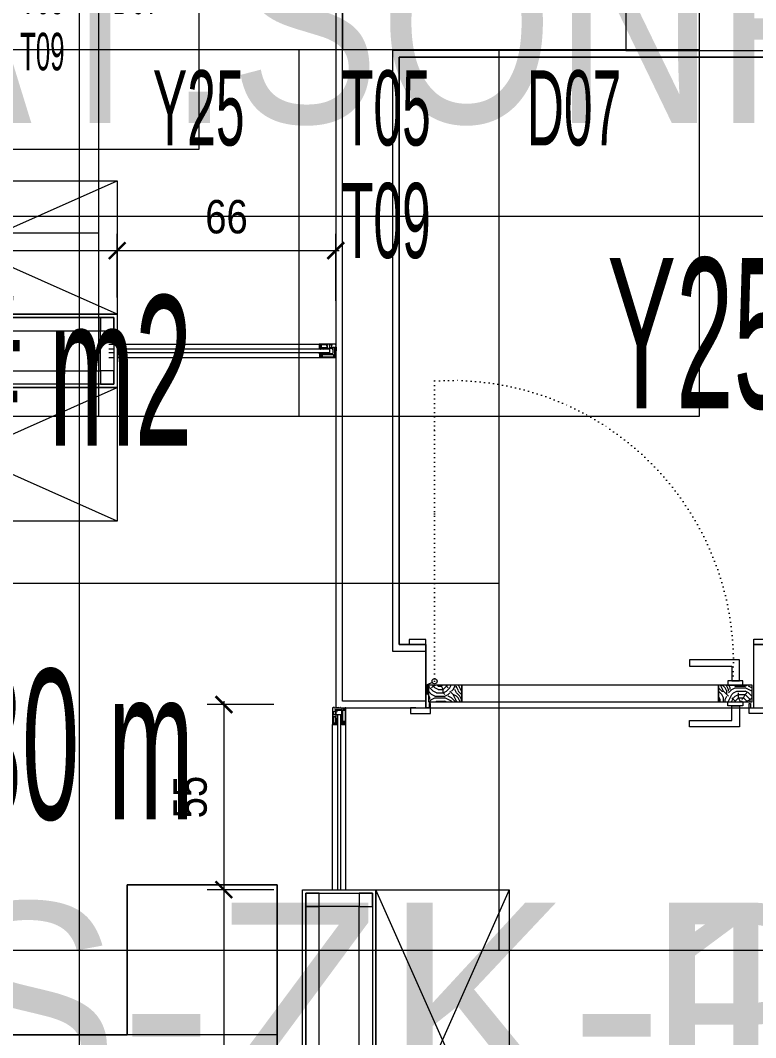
# Model space of a CAD drawing. Extents: x -9059 to 11889, y 0 to 6614.
# Drawn here: x 2693 to 2913.4, y 2610.9 to 2915.8 of the extents above; entities that cross this region are included whole.
import ezdxf
from ezdxf.enums import TextEntityAlignment as Align

# ---------------------------------------------------------------- set-up
doc = ezdxf.new("R2010")
doc.units = 0
doc.header["$LTSCALE"] = 10
doc.header["$MEASUREMENT"] = 0
doc.linetypes.add('DOT2', pattern=[0.125, 0, -0.125])
doc.layers.get('0').update_dxf_attribs({"color": 9, "lineweight": 9})
for name, color, linetype, lineweight in [('00', 9, 'Continuous', 9), ('01', 9, 'Continuous', 9), ('05', 9, 'Continuous', 9), ('06C', 9, 'Continuous', 9), ('06D', 9, 'Continuous', 9), ('09', 9, 'Continuous', 9), ('10', 9, 'Continuous', 9), ('11', 9, 'Continuous', 9), ('12', 9, 'Continuous', 9), ('14', 9, 'Continuous', 9), ('15', 9, 'Continuous', 9), ('20', 9, 'DOT2', 9), ('21', 9, 'Continuous', 9), ('21_mahal200', 9, 'Continuous', 9), ('21_mahal200 @ 10 (1)', 9, 'Continuous', 9), ('21_mahal200 @ 10 (2)', 9, 'Continuous', 9), ('21_mahal200 @ 20', 9, 'Continuous', 9), ('21_mahal200 @ 5 (1)', 9, 'Continuous', 9), ('21_mahal200 @ 5 (2)', 9, 'Continuous', 9), ('35', 9, 'Continuous', 9), ('40A', 9, 'Continuous', 9)]:
    doc.layers.add(name, color=color, linetype=linetype, lineweight=lineweight)
doc.styles.add('Arial', font='arial.ttf', dxfattribs={"height": 2.5})
doc.styles.add('MuuM_TEXT-STANDART', font='ARIALN.TTF')
doc.dimstyles.new('MuuM_DIM50', dxfattribs={"dimscale": 5, "dimtxt": 2, "dimasz": 1, "dimexe": 1, "dimexo": 1, "dimgap": 1, "dimtad": 1, "dimdec": 1, "dimrnd": 1, "dimdsep": 46, "dimtxsty": 'MuuM_TEXT-STANDART', "dimblk": 'ARCHTICK', "dimcen": 0, "dimdle": 0.2, "dimclrd": 256, "dimclre": 256, "dimclrt": 256, "dimadec": 0, "dimazin": 0, "dimtfac": 5, "dimtdec": 1, "dimtix": 1, "dimtmove": 2, "dimatfit": 3, "dimldrblk": 'DOT', "dimfxl": 5, "dimfxlon": 1, "dimtolj": 1, "dimlwd": -1, "dimlwe": -1, "dimarcsym": 0})
pattern_1 = [(45, (3387.24087, 5075.93023), (0.0883883476, -0.0883883476), []), (315, (3387.24087, 5075.93023), (-0.0883883476, -0.0883883476), [])]

# ---------------------------------------------------------------- blocks, each defined once
blk = doc.blocks.new('p-mobilya-porschee')
for points in [[(-45, 95), (-45, 140), (0, 140), (0, 0), (-200, 0), (-200, 95)], [(-191.5, -77.64), (-141.5, -77.64), (-141.5, -22.64), (-191.5, -22.64)], [(-47.52, -77.64), (-97.52, -77.64), (-97.52, -22.64), (-47.52, -22.64)]]:
    blk.add_lwpolyline(points, close=True)
for points in [[(0, 0), (0, 140), (-45, 140), (-45, 95)], [(0, 95), (-200, 95), (-200, 0), (0, 0)], [(-141.5, -27.64), (-186.5, -27.64), (-186.5, -72.64), (-141.5, -72.64)], [(-97.52, -27.64), (-52.52, -27.64), (-52.52, -72.64), (-97.52, -72.64)]]:
    blk.add_lwpolyline(points)
blk = doc.blocks.new('profil')
at = {"layer": '10'}
h = blk.add_hatch(dxfattribs=at)
h.set_pattern_fill('NET', color=256, angle=495, style=0)
h.set_pattern_definition(pattern_1)
h.paths.add_polyline_path([(2783.08, 2903.22), (2783.02, 2903.22), (2782.98, 2903.33), (2782.98, 2903.38), (2783.01, 2903.38), (2783.01, 2903.5), (2782.72, 2903.5), (2782.72, 2903.38), (2782.75, 2903.38), (2782.71, 2903.22), (2782.62, 2903.23), (2782.45, 2902.86), (2782.56, 2902.86), (2782.56, 2902.9), (2782.72, 2903.1, 0.2599), (2782.8, 2902.86), (2783.04, 2902.86, 0.382682)])
h.paths.add_polyline_path([(2782.84, 2903.1), (2783.03, 2903.1, -2.16717)], flags=16)
h = blk.add_hatch(dxfattribs=at)
h.set_pattern_fill('NET', color=256, angle=495, style=0)
h.set_pattern_definition([(45, (3390.96807, 5084.14935), (0.0883883476, -0.0883883476), []), (315, (3390.96807, 5084.14935), (-0.0883883476, -0.0883883476), [])])
h.paths.add_polyline_path([(2784.25, 2903.18), (2784.25, 2902.86), (2783.21, 2902.86), (2783.21, 2903.18)])
h = blk.add_hatch(dxfattribs=at)
h.set_pattern_fill('NET', color=256, angle=495, style=0)
h.set_pattern_definition([(45, (3412.02047, 5081.69331), (0.0883883476, -0.0883883476), []), (315, (3412.02047, 5081.69331), (-0.0883883476, -0.0883883476), [])])
h.paths.add_polyline_path([(2787.7, 2903.43), (2787.7, 2902.36), (2787.52, 2902.36), (2787.52, 2903.43)])
h = blk.add_hatch(dxfattribs=at)
h.set_pattern_fill('NET', color=256, angle=495, style=0)
h.set_pattern_definition(pattern_1)
h.paths.add_polyline_path([(2783.08, 2901.46), (2783.02, 2901.46), (2782.98, 2901.35), (2782.98, 2901.3), (2783.01, 2901.3), (2783.01, 2901.18), (2782.72, 2901.18), (2782.72, 2901.3), (2782.75, 2901.3), (2782.71, 2901.46), (2782.62, 2901.45), (2782.45, 2901.82), (2782.56, 2901.82), (2782.56, 2901.78), (2782.72, 2901.59, -0.2599), (2782.8, 2901.82), (2783.04, 2901.82, -0.382682)])
h.paths.add_polyline_path([(2782.84, 2901.58), (2783.03, 2901.58, 2.16717)], flags=16)
h = blk.add_hatch(dxfattribs=at)
h.set_pattern_fill('NET', color=256, angle=495, style=0)
h.set_pattern_definition([(45, (3390.96807, 5077.64021), (0.0883883476, -0.0883883476), []), (315, (3390.96807, 5077.64021), (-0.0883883476, -0.0883883476), [])])
h.paths.add_polyline_path([(2784.25, 2901.82), (2784.25, 2901.53), (2783.21, 2901.53), (2783.21, 2901.82)])
for points in [[(2782.61, 2903.22), (2782.45, 2902.86)], [(2782.72, 2903.1), (2782.56, 2902.9), (2782.56, 2902.86)], [(2782.99, 2903.5), (2782.72, 2903.5)], [(2784.87, 2903.91), (2785.03, 2903.91), (2785.03, 2904.14), (2782.83, 2904.14), (2782.83, 2903.91), (2783.13, 2903.91), (2783.13, 2903.37), (2785.03, 2903.37)], [(2783.21, 2903.18), (2783.21, 2903.18), (2783.21, 2902.84)], [(2784.25, 2902.84), (2784.25, 2903.18)], [(2785.62, 2903.18), (2785.62, 2901.53)], [(2787.52, 2903.43), (2787.7, 2903.43), (2787.7, 2902.36)], [(2782.62, 2901.45), (2782.45, 2901.82)], [(2782.72, 2901.59), (2782.56, 2901.78), (2782.56, 2901.82)], [(2782.78, 2900.5), (2782.78, 2900.95), (2783.09, 2900.95), (2783.09, 2901.24), (2783.18, 2901.24), (2783.08, 2901.46), (2783.02, 2901.46), (2782.98, 2901.35), (2782.98, 2901.3), (2783.01, 2901.3), (2783.01, 2901.06), (2782.72, 2901.06), (2782.72, 2901.3), (2782.75, 2901.3), (2782.71, 2901.46), (2782.62, 2901.45), (2782.63, 2900.34), (2787.59, 2900.34)], [(2783.01, 2901.18), (2782.72, 2901.18)], [(2783.18, 2901.24), (2783.21, 2901.24), (2783.21, 2901.84)], [(2784.25, 2901.84), (2784.25, 2901.53)], [(2787.52, 2902.36), (2787.7, 2902.36)]]:
    blk.add_lwpolyline(points, dxfattribs=at)
for points in [[(2787.52, 2901.37), (2787.52, 2901.89), (2787.7, 2901.89), (2787.7, 2902.03), (2787.52, 2902.03), (2787.52, 2903.67), (2787.7, 2903.67), (2787.7, 2904.1), (2787.58, 2904.1), (2787.58, 2904.34), (2782.61, 2904.34), (2782.61, 2903.22), (2782.72, 2903.22), (2782.76, 2903.4), (2782.71, 2903.4), (2782.71, 2903.77), (2782.99, 2903.77), (2782.99, 2903.22), (2783.14, 2903.22), (2783.18, 2903.18), (2786.43, 2903.18), (2786.5, 2902.88), (2786.8, 2902.88), (2786.8, 2903.49), (2787.12, 2903.49), (2787.12, 2901.37)], [(2785.67, 2903.32), (2786.35, 2903.32), (2786.35, 2904.02), (2786.42, 2904.06), (2786.42, 2904.14), (2785.61, 2904.14), (2785.61, 2904.01), (2785.67, 2903.95)]]:
    blk.add_lwpolyline(points, close=True, dxfattribs=at)
for points in [[(2783.03, 2903.1), (2782.84, 2903.1, 1)], [(2783.21, 2901.53), (2786.47, 2901.53, 0.414214), (2786.8, 2901.86), (2786.8, 2902.88)], [(2785.03, 2903.37), (2785.03, 2903.79), (2784.87, 2903.79, -1), (2784.87, 2903.91, 1)], [(2787.13, 2900.85), (2787.13, 2900.49), (2782.81, 2900.49), (2782.81, 2900.46, -0.561743), (2782.73, 2900.45, -0.595966), (2782.78, 2900.5, 2.204878)], [(2783.03, 2901.58), (2782.84, 2901.58, -1)], [(2783.09, 2901.24), (2783.21, 2900.66, 0.833203), (2783.52, 2900.66, 0.447088)], [(2783.52, 2900.66), (2783.52, 2901.11, -0.414214), (2783.63, 2901.22), (2786.88, 2901.22), (2786.88, 2900.49)], [(2787.59, 2900.34), (2787.59, 2900.49), (2787.25, 2900.49), (2787.25, 2900.97, 1), (2787.04, 2900.97)], [(2787.04, 2900.97, 0.305404), (2787.13, 2900.85, 5.773092)]]:
    blk.add_lwpolyline(points, format="xyb", dxfattribs=at)
for centre, radius, start, end in [((2782.97, 2903.05), 0.253, 168.6676, 234.1258), ((2782.93, 2903.02), 0.125, 139.5402, 40.4598), ((2782.86, 2903.06), 0.273, 305.9738, 36.4289), ((2782.97, 2901.64), 0.253, 125.8742, 191.3324), ((2782.93, 2901.66), 0.125, 319.5402, 220.4598), ((2782.86, 2901.62), 0.273, 323.5711, 54.0262)]:
    blk.add_arc(centre, radius, start, end, dxfattribs=at)
blk = doc.blocks.new('0a_roomno2')
blk.add_lwpolyline([(30, -16), (0, -16), (0, 0), (30, 0)], close=True)
for points in [[(0, 0), (30, 0)], [(0, -5), (30, -5)], [(12, -5), (12, -16)], [(18, -5), (18, -16)], [(24, -5), (24, -16)], [(12, -10.5), (0, -10.5)]]:
    blk.add_lwpolyline(points)
at = {"layer": '40A'}
blk.add_lwpolyline([(0, 0), (30, 0)], dxfattribs=at)
at = {"style": 'MuuM_TEXT-STANDART', "width": 0.6}
blk.add_text('H:', height=2.25, dxfattribs=at).set_placement((0.525, -12.962), align=Align.MIDDLE_LEFT)
at = {"style": 'Arial'}
blk.add_attdef('ODANO', (0, 1.505), '', height=3, dxfattribs=at)
blk.add_attdef('MEKANADI', text='', height=3, dxfattribs=at).set_placement((0.525, -4.75), align=Align.BOTTOM_LEFT)
at = {"style": 'MuuM_TEXT-STANDART', "width": 0.6}
for tag, p in [('YER01', (15, -7)), ('TAVAN01', (20.625, -7)), ('DUVAR01', (26.25, -7)), ('YER02', (15, -10.375)), ('TAVAN02', (20.625, -10.375)), ('DUVAR02', (26.25, -10.375)), ('YER03', (15, -13.75)), ('TAVAN03', (20.625, -13.75)), ('DUVAR03', (26.25, -13.75))]:
    blk.add_attdef(tag, text='', height=2.25, dxfattribs=at).set_placement(p, align=Align.MIDDLE_CENTER)
at = {"style": 'MuuM_TEXT-STANDART'}
blk.add_attdef('M2', text='', height=2.25, dxfattribs=at).set_placement((1.323, -7.805), align=Align.MIDDLE_LEFT)
at = {"style": 'MuuM_TEXT-STANDART', "width": 0.6}
blk.add_attdef('TEMIZTAVANYUKSEKLIGI', text='', height=2.25, dxfattribs=at).set_placement((2.7, -13.162), align=Align.MIDDLE_LEFT)
blk = doc.blocks.new('*U890')
at = {"layer": '21_mahal200 @ 10 (1)'}
ref = blk.add_blockref('0a_roomno2', (2596.46, 2957.05), dxfattribs=dict(at, xscale=10, yscale=10, zscale=10))
ref.add_attrib('ODANO', ' PRS-ZK-13', (2596.46, 2974.6), dxfattribs={"layer": '0', "height": 30, "style": 'Arial'})
ref.add_attrib('MEKANADI', 'SAT.SONR.MDR.ODASI', dxfattribs={"layer": '0', "height": 30, "style": 'Arial', "width": 0.8}).set_placement((2601.71, 2912.05), align=Align.BOTTOM_LEFT)
ref.add_attrib('M2', '##### m2', dxfattribs={"layer": '0', "height": 22.5, "style": 'MuuM_TEXT-STANDART', "width": 0.6}).set_placement((2601.71, 2883.93), align=Align.MIDDLE_LEFT)
ref.add_attrib('TEMIZTAVANYUKSEKLIGI', '2.80 m', dxfattribs={"layer": '0', "height": 22.5, "style": 'MuuM_TEXT-STANDART', "width": 0.6}).set_placement((2623.46, 2827.93), align=Align.MIDDLE_LEFT)
ref.add_attrib('YER01', 'Y25', dxfattribs={"layer": '0', "height": 22.5, "style": 'MuuM_TEXT-STANDART', "width": 0.6}).set_placement((2746.46, 2889.55), align=Align.MIDDLE_CENTER)
ref.add_attrib('TAVAN01', 'T05', dxfattribs={"layer": '0', "height": 22.5, "style": 'MuuM_TEXT-STANDART', "width": 0.6}).set_placement((2802.71, 2889.55), align=Align.MIDDLE_CENTER)
ref.add_attrib('DUVAR01', 'D07', dxfattribs={"layer": '0', "height": 22.5, "style": 'MuuM_TEXT-STANDART', "width": 0.6}).set_placement((2858.96, 2889.55), align=Align.MIDDLE_CENTER)
ref.add_attrib('TAVAN02', 'T09', dxfattribs={"layer": '0', "height": 22.5, "style": 'MuuM_TEXT-STANDART', "width": 0.6}).set_placement((2802.71, 2855.8), align=Align.MIDDLE_CENTER)
at = {"layer": '21_mahal200 @ 10 (2)'}
ref = blk.add_blockref('0a_roomno2', (2596.46, 2957.05), dxfattribs=dict(at, xscale=10, yscale=10, zscale=10))
ref.add_attrib('ODANO', ' PRS-ZK-13', (2596.46, 2974.6), dxfattribs={"layer": '0', "height": 30, "style": 'Arial'})
ref.add_attrib('MEKANADI', 'SAT.SONR.MDR.ODASI', dxfattribs={"layer": '0', "height": 30, "style": 'Arial', "width": 0.8}).set_placement((2601.71, 2912.05), align=Align.BOTTOM_LEFT)
ref.add_attrib('M2', '##### m2', dxfattribs={"layer": '0', "height": 22.5, "style": 'MuuM_TEXT-STANDART', "width": 0.6}).set_placement((2601.71, 2883.93), align=Align.MIDDLE_LEFT)
ref.add_attrib('TEMIZTAVANYUKSEKLIGI', '2.80 m', dxfattribs={"layer": '0', "height": 22.5, "style": 'MuuM_TEXT-STANDART', "width": 0.6}).set_placement((2623.46, 2827.93), align=Align.MIDDLE_LEFT)
ref.add_attrib('YER01', 'Y25', dxfattribs={"layer": '0', "height": 22.5, "style": 'MuuM_TEXT-STANDART', "width": 0.6}).set_placement((2746.46, 2889.55), align=Align.MIDDLE_CENTER)
ref.add_attrib('TAVAN01', 'T05', dxfattribs={"layer": '0', "height": 22.5, "style": 'MuuM_TEXT-STANDART', "width": 0.6}).set_placement((2802.71, 2889.55), align=Align.MIDDLE_CENTER)
ref.add_attrib('DUVAR01', 'D07', dxfattribs={"layer": '0', "height": 22.5, "style": 'MuuM_TEXT-STANDART', "width": 0.6}).set_placement((2858.96, 2889.55), align=Align.MIDDLE_CENTER)
ref.add_attrib('TAVAN02', 'T09', dxfattribs={"layer": '0', "height": 22.5, "style": 'MuuM_TEXT-STANDART', "width": 0.6}).set_placement((2802.71, 2855.8), align=Align.MIDDLE_CENTER)
at = {"layer": '21_mahal200 @ 20'}
ref = blk.add_blockref('0a_roomno2', (2596.46, 2957.05), dxfattribs=dict(at, xscale=20, yscale=20, zscale=20))
ref.add_attrib('MEKANADI', 'SAT.SONR.MDR.ODASI', dxfattribs={"layer": '0', "height": 60, "style": 'Arial', "width": 0.8}).set_placement((2606.96, 2867.05), align=Align.BOTTOM_LEFT)
ref.add_attrib('M2', '##### m2', dxfattribs={"layer": '0', "height": 45, "style": 'MuuM_TEXT-STANDART', "width": 0.6}).set_placement((2606.96, 2810.8), align=Align.MIDDLE_LEFT)
ref.add_attrib('TEMIZTAVANYUKSEKLIGI', '2.80 m', dxfattribs={"layer": '0', "height": 45, "style": 'MuuM_TEXT-STANDART', "width": 0.6}).set_placement((2650.46, 2698.81), align=Align.MIDDLE_LEFT)
ref.add_attrib('YER01', 'Y25', dxfattribs={"layer": '0', "height": 45, "style": 'MuuM_TEXT-STANDART', "width": 0.6}).set_placement((2896.46, 2822.05), align=Align.MIDDLE_CENTER)
at = {"layer": '21_mahal200 @ 5 (1)'}
ref = blk.add_blockref('0a_roomno2', (2596.46, 2957.05), dxfattribs=dict(at, xscale=5, yscale=5, zscale=5))
ref.add_attrib('ODANO', ' PRS-ZK-13', (2596.46, 2965.83), dxfattribs={"layer": '0', "height": 15, "style": 'Arial'})
ref.add_attrib('MEKANADI', 'SAT.SONR.MDR.ODASI', dxfattribs={"layer": '0', "height": 15, "style": 'Arial', "width": 0.8}).set_placement((2599.08, 2934.55), align=Align.BOTTOM_LEFT)
ref.add_attrib('M2', '##### m2', dxfattribs={"layer": '0', "height": 11.25, "style": 'MuuM_TEXT-STANDART', "width": 0.6}).set_placement((2599.08, 2920.49), align=Align.MIDDLE_LEFT)
ref.add_attrib('TEMIZTAVANYUKSEKLIGI', '2.80 m', dxfattribs={"layer": '0', "height": 11.25, "style": 'MuuM_TEXT-STANDART', "width": 0.6}).set_placement((2609.96, 2892.49), align=Align.MIDDLE_LEFT)
ref.add_attrib('YER01', 'Y25', dxfattribs={"layer": '0', "height": 11.25, "style": 'MuuM_TEXT-STANDART', "width": 0.6}).set_placement((2671.46, 2923.3), align=Align.MIDDLE_CENTER)
ref.add_attrib('TAVAN01', 'T05', dxfattribs={"layer": '0', "height": 11.25, "style": 'MuuM_TEXT-STANDART', "width": 0.6}).set_placement((2699.58, 2923.3), align=Align.MIDDLE_CENTER)
ref.add_attrib('DUVAR01', 'D07', dxfattribs={"layer": '0', "height": 11.25, "style": 'MuuM_TEXT-STANDART', "width": 0.6}).set_placement((2727.71, 2923.3), align=Align.MIDDLE_CENTER)
ref.add_attrib('TAVAN02', 'T09', dxfattribs={"layer": '0', "height": 11.25, "style": 'MuuM_TEXT-STANDART', "width": 0.6}).set_placement((2699.58, 2906.43), align=Align.MIDDLE_CENTER)
at = {"layer": '21_mahal200 @ 5 (2)'}
ref = blk.add_blockref('0a_roomno2', (2596.46, 2957.05), dxfattribs=dict(at, xscale=5, yscale=5, zscale=5))
ref.add_attrib('ODANO', ' PRS-ZK-13', (2596.46, 2965.83), dxfattribs={"layer": '0', "height": 15, "style": 'Arial'})
ref.add_attrib('MEKANADI', 'SAT.SONR.MDR.ODASI', dxfattribs={"layer": '0', "height": 15, "style": 'Arial', "width": 0.8}).set_placement((2599.08, 2934.55), align=Align.BOTTOM_LEFT)
ref.add_attrib('M2', '##### m2', dxfattribs={"layer": '0', "height": 11.25, "style": 'MuuM_TEXT-STANDART', "width": 0.6}).set_placement((2599.08, 2920.49), align=Align.MIDDLE_LEFT)
ref.add_attrib('TEMIZTAVANYUKSEKLIGI', '2.80 m', dxfattribs={"layer": '0', "height": 11.25, "style": 'MuuM_TEXT-STANDART', "width": 0.6}).set_placement((2609.96, 2892.49), align=Align.MIDDLE_LEFT)
ref.add_attrib('YER01', 'Y25', dxfattribs={"layer": '0', "height": 11.25, "style": 'MuuM_TEXT-STANDART', "width": 0.6}).set_placement((2671.46, 2923.3), align=Align.MIDDLE_CENTER)
ref.add_attrib('TAVAN01', 'T05', dxfattribs={"layer": '0', "height": 11.25, "style": 'MuuM_TEXT-STANDART', "width": 0.6}).set_placement((2699.58, 2923.3), align=Align.MIDDLE_CENTER)
ref.add_attrib('DUVAR01', 'D07', dxfattribs={"layer": '0', "height": 11.25, "style": 'MuuM_TEXT-STANDART', "width": 0.6}).set_placement((2727.71, 2923.3), align=Align.MIDDLE_CENTER)
ref.add_attrib('TAVAN02', 'T09', dxfattribs={"layer": '0', "height": 11.25, "style": 'MuuM_TEXT-STANDART', "width": 0.6}).set_placement((2699.58, 2906.43), align=Align.MIDDLE_CENTER)
blk = doc.blocks.new('*U892')
at = {"layer": '21_mahal200 @ 20'}
ref = blk.add_blockref('0a_roomno2', (2857.29, 2556.28), dxfattribs=dict(at, xscale=20, yscale=20, zscale=20))
ref.add_attrib('ODANO', ' PRS-ZK-15', (2857.29, 2591.38), dxfattribs={"layer": '0', "height": 60, "style": 'Arial'})
blk = doc.blocks.new('p-kapı kolu')
for points in [[(2.2, 0), (2.2, -1.25), (-2.2, -1.25), (-2.2, 0), (2.2, 0)], [(1.225, -1.25), (1.225, -7.5), (-13.775, -7.5), (-13.775, -5.625), (-1.025, -5.625), (-1.025, -5.625), (-1.025, -1.25), (1.225, -1.25)]]:
    blk.add_lwpolyline(points)
blk = doc.blocks.new('*U893')
at = {"layer": '21_mahal200 @ 20'}
ref = blk.add_blockref('0a_roomno2', (2527.19, 2556.28), dxfattribs=dict(at, xscale=20, yscale=20, zscale=20))
ref.add_attrib('ODANO', ' PRS-ZK-14', (2527.19, 2591.38), dxfattribs={"layer": '0', "height": 60, "style": 'Arial'})
blk = doc.blocks.new('dfsdfsdfsdaaa')
at = {"layer": '10'}
for points in [[(1902.06, -1516.14), (1902.06, -1520.14), (1906.06, -1520.14), (1906.06, -1516.14)], [(1906.06, -1520.14), (1961.06, -1520.14), (1961.06, -1516.14), (1906.06, -1516.14)], [(1961.06, -1516.14), (1961.06, -1520.14), (1965.06, -1520.14), (1965.06, -1516.14)], [(1965.06, -1520.14), (2021.06, -1520.14), (2021.06, -1516.14), (1965.06, -1516.14)], [(2021.06, -1516.14), (2021.06, -1520.14), (2025.06, -1520.14), (2025.06, -1516.14)], [(2025.06, -1520.14), (2076.06, -1520.14), (2076.06, -1516.14), (2025.06, -1516.14)], [(2076.06, -1516.14), (2076.06, -1520.14), (2080.06, -1520.14), (2080.06, -1516.14)], [(1902.06, -1520.14), (1906.06, -1520.14), (1906.06, -1532.14), (1902.06, -1532.14)], [(1961.06, -1520.14), (1965.06, -1520.14), (1965.06, -1532.14), (1961.06, -1532.14)], [(2021.06, -1520.14), (2025.06, -1520.14), (2025.06, -1532.14), (2021.06, -1532.14)], [(2076.06, -1520.14), (2080.06, -1520.14), (2080.06, -1532.14), (2076.06, -1532.14)], [(1902.06, -1532.14), (1902.06, -1536.14), (1906.06, -1536.14), (1906.06, -1532.14)], [(1906.06, -1532.14), (1961.06, -1532.14), (1961.06, -1536.14), (1906.06, -1536.14)], [(1961.06, -1532.14), (1961.06, -1536.14), (1965.06, -1536.14), (1965.06, -1532.14)], [(1965.06, -1532.14), (2021.06, -1532.14), (2021.06, -1536.14), (1965.06, -1536.14)], [(2021.06, -1532.14), (2021.06, -1536.14), (2025.06, -1536.14), (2025.06, -1532.14)], [(2025.06, -1532.14), (2076.06, -1532.14), (2076.06, -1536.14), (2025.06, -1536.14)], [(2076.06, -1532.14), (2076.06, -1536.14), (2080.06, -1536.14), (2080.06, -1532.14)]]:
    blk.add_lwpolyline(points, close=True, dxfattribs=at)
at = {"layer": '11'}
for points in [[(1901.06, -1515.14), (2081.06, -1515.14), (2081.06, -1537.14), (1901.06, -1537.14)], [(1902.06, -1516.14), (2080.06, -1516.14), (2080.06, -1536.14), (1902.06, -1536.14)]]:
    blk.add_lwpolyline(points, close=True, dxfattribs=at)
blk = doc.blocks.new('_ArchTick')
at = {"color": 0, "linetype": 'ByBlock', "const_width": 0.15}
blk.add_lwpolyline([(-0.5, -0.5), (0.5, 0.5)], dxfattribs=at)
blk = doc.blocks.new('*D625')
at = {"transparency": 16777216}
for p, q in [((2542.04, 2832.73), (2542.04, 2851.77)), ((2722.04, 2832.73), (2722.04, 2851.77)), ((2541.04, 2846.77), (2723.04, 2846.77))]:
    blk.add_line(p, q, dxfattribs=at)
at = {"transparency": 16777216, "xscale": 5, "yscale": 5, "zscale": 5, "rotation": 180}
blk.add_blockref('_ArchTick', (2542.04, 2846.77), dxfattribs=at)
at = {"transparency": 16777216, "xscale": 5, "yscale": 5, "zscale": 5}
blk.add_blockref('_ArchTick', (2722.04, 2846.77), dxfattribs=at)
at = {"transparency": 16777216, "insert": (2632.04, 2856.87), "char_height": 10, "attachment_point": 5, "style": 'MuuM_TEXT-STANDART'}
blk.add_mtext('\\A1;180', dxfattribs=at)
blk = doc.blocks.new('_Dot')
at = {"color": 0, "linetype": 'ByBlock', "lineweight": -2}
blk.add_line((-0.5, 0), (-1, 0), dxfattribs=at)
at = {"color": 0, "linetype": 'ByBlock', "const_width": 0.5}
blk.add_lwpolyline([(-0.25, 0, 1), (0.25, 0, 1)], format="xyb", close=True, dxfattribs=at)
blk = doc.blocks.new('DOT')
at = {"color": 0, "linetype": 'ByBlock'}
blk.add_line((-0.5, 0), (-1, 0), dxfattribs=at)
at = {"color": 0, "linetype": 'ByBlock', "const_width": 0.5}
blk.add_lwpolyline([(-0.25, 0, 1), (0.25, 0, 1)], format="xyb", close=True, dxfattribs=at)
blk = doc.blocks.new('*D626')
at = {"transparency": 16777216}
for p, q in [((2722.04, 2832.73), (2722.04, 2851.77)), ((2787.54, 2831.77), (2787.54, 2851.77)), ((2721.04, 2846.77), (2788.54, 2846.77))]:
    blk.add_line(p, q, dxfattribs=at)
at = {"transparency": 16777216, "xscale": 5, "yscale": 5, "zscale": 5, "rotation": 180}
blk.add_blockref('_ArchTick', (2722.04, 2846.77), dxfattribs=at)
at = {"transparency": 16777216, "xscale": 5, "yscale": 5, "zscale": 5}
blk.add_blockref('_ArchTick', (2787.54, 2846.77), dxfattribs=at)
at = {"transparency": 16777216, "insert": (2754.79, 2856.87), "char_height": 10, "attachment_point": 5, "style": 'MuuM_TEXT-STANDART'}
blk.add_mtext('\\A1;66', dxfattribs=at)
blk = doc.blocks.new('aaaaaaaaaaaassssssssssssssseeeeeeeeee')
at = {"layer": '10'}
for points in [[(2326.53, 2563.97), (2330.53, 2563.97), (2330.53, 2567.97), (2326.53, 2567.97)], [(2330.53, 2563.97), (2330.53, 2567.97), (2342.53, 2567.97), (2342.53, 2563.97)], [(2342.53, 2563.97), (2346.53, 2563.97), (2346.53, 2567.97), (2342.53, 2567.97)], [(2330.53, 2512.97), (2330.53, 2563.97), (2326.53, 2563.97), (2326.53, 2512.97)], [(2342.53, 2512.97), (2342.53, 2563.97), (2346.53, 2563.97), (2346.53, 2512.97)], [(2326.53, 2508.97), (2330.53, 2508.97), (2330.53, 2512.97), (2326.53, 2512.97)], [(2330.53, 2508.97), (2330.53, 2512.97), (2342.53, 2512.97), (2342.53, 2508.97)], [(2342.53, 2508.97), (2346.53, 2508.97), (2346.53, 2512.97), (2342.53, 2512.97)], [(2330.53, 2452.97), (2330.53, 2508.97), (2326.53, 2508.97), (2326.53, 2452.97)], [(2342.53, 2452.97), (2342.53, 2508.97), (2346.53, 2508.97), (2346.53, 2452.97)], [(2326.53, 2448.97), (2330.53, 2448.97), (2330.53, 2452.97), (2326.53, 2452.97)], [(2330.53, 2448.97), (2330.53, 2452.97), (2342.53, 2452.97), (2342.53, 2448.97)], [(2342.53, 2448.97), (2346.53, 2448.97), (2346.53, 2452.97), (2342.53, 2452.97)], [(2330.53, 2343.97), (2330.53, 2448.97), (2326.53, 2448.97), (2326.53, 2343.97)], [(2342.53, 2343.97), (2342.53, 2448.97), (2346.53, 2448.97), (2346.53, 2343.97)], [(2326.53, 2388.97), (2330.53, 2388.97), (2330.53, 2392.97), (2326.53, 2392.97)], [(2330.53, 2388.97), (2330.53, 2392.97), (2342.53, 2392.97), (2342.53, 2388.97)], [(2342.53, 2388.97), (2346.53, 2388.97), (2346.53, 2392.97), (2342.53, 2392.97)], [(2326.53, 2339.97), (2330.53, 2339.97), (2330.53, 2343.97), (2326.53, 2343.97)], [(2330.53, 2339.97), (2330.53, 2343.97), (2342.53, 2343.97), (2342.53, 2339.97)], [(2342.53, 2339.97), (2346.53, 2339.97), (2346.53, 2343.97), (2342.53, 2343.97)]]:
    blk.add_lwpolyline(points, close=True, dxfattribs=at)
at = {"layer": '11'}
for points in [[(2325.53, 2338.97), (2325.53, 2568.97), (2347.53, 2568.97), (2347.53, 2338.97)], [(2326.53, 2339.97), (2326.53, 2567.97), (2346.53, 2567.97), (2346.53, 2339.97)]]:
    blk.add_lwpolyline(points, close=True, dxfattribs=at)
blk = doc.blocks.new('*D616')
at = {"transparency": 16777216}
for p, q in [((2769.01, 2710.73), (2749.01, 2710.73)), ((2754.01, 2711.73), (2754.01, 2654.23)), ((2769.01, 2655.23), (2749.01, 2655.23))]:
    blk.add_line(p, q, dxfattribs=at)
at = {"transparency": 16777216, "xscale": 5, "yscale": 5, "zscale": 5}
for p, rotation in [((2754.01, 2710.73), 90), ((2754.01, 2655.23), 270)]:
    blk.add_blockref('_ArchTick', p, dxfattribs=dict(at, rotation=rotation))
at = {"transparency": 16777216, "insert": (2743.93, 2682.98), "char_height": 10, "attachment_point": 5, "rotation": 90, "style": 'MuuM_TEXT-STANDART'}
blk.add_mtext('\\A1;55', dxfattribs=at)
blk = doc.blocks.new('*D627')
at = {"transparency": 16777216}
for p, q in [((2754.01, 2656.23), (2754.01, 2424.23)), ((2769.01, 2655.23), (2749.01, 2655.23)), ((2769.01, 2425.23), (2749.01, 2425.23))]:
    blk.add_line(p, q, dxfattribs=at)
at = {"transparency": 16777216, "xscale": 5, "yscale": 5, "zscale": 5}
for p, rotation in [((2754.01, 2655.23), 90), ((2754.01, 2425.23), 270)]:
    blk.add_blockref('_ArchTick', p, dxfattribs=dict(at, rotation=rotation))
at = {"transparency": 16777216, "insert": (2743.91, 2540.23), "char_height": 10, "attachment_point": 5, "rotation": 90, "style": 'MuuM_TEXT-STANDART'}
blk.add_mtext('\\A1;230', dxfattribs=at)
blk = doc.blocks.new('zazazas')
at = {"layer": '05'}
for points in [[(1478.24, 2878.15), (1518.24, 2878.15), (1518.24, 2788.15), (1478.24, 2788.15)], [(1478.24, 2788.15), (1518.24, 2788.15), (1518.24, 2698.15), (1478.24, 2698.15)]]:
    blk.add_lwpolyline(points, close=True, dxfattribs=at)
for points in [[(1478.24, 2878.15), (1518.24, 2788.15)], [(1518.24, 2878.15), (1478.24, 2788.15)], [(1478.24, 2788.15), (1518.24, 2698.15)], [(1478.24, 2698.15), (1518.24, 2788.15)]]:
    blk.add_lwpolyline(points, dxfattribs=at)

msp = doc.modelspace()

# ---------------------------------------------------------------- hatches: boundary and pattern name
at = {"layer": '09'}
h = msp.add_hatch(dxfattribs=at)
h.set_pattern_fill('LOGEND', color=256, scale=10, style=0)
h.set_pattern_definition([(2e-15, (-99162.734, -3117.245), (10, 10), [3, -7]), (2e-15, (-99162.734, -3116.745), (10, 10), [3, -7]), (2e-15, (-99162.234, -3115.745), (10, 10), [2, -8]), (2e-15, (-99161.734, -3114.745), (10, 10), [1.5, -8.5]), (2e-15, (-99161.734, -3113.745), (10, 10), [1, -9]), (2e-15, (-99164.234, -3112.745), (10, 10), [0.5, -2.5, 0.5, -6.5]), (2e-15, (-99162.734, -3112.245), (10, 10), [0.5, -4, 1.5, -4]), (2e-15, (-99160.734, -3111.745), (10, 10), [0.5, -0.5, 0.5, -8.5]), (2e-15, (-99161.234, -3111.245), (10, 10), [0.5, -9.5]), (2e-15, (-99161.734, -3110.245), (10, 10), [1.5, -8.5]), (2e-15, (-99161.734, -3109.245), (10, 10), [2, -8]), (2e-15, (-99162.234, -3108.245), (10, 10), [2.5, -3, 0.5, -4]), (90, (-99166.234, -3114.245), (-10, 10), [0.5, -1, 2.5, -6]), (90, (-99165.734, -3113.245), (-10, 10), [0.5, -0.5, 1.5, -7.5]), (90, (-99165.234, -3109.245), (-10, 10), [1, -9]), (90, (-99164.734, -3113.245), (-10, 10), [2, -3, 0.5, -4.5]), (90, (-99164.234, -3107.745), (-10, 10), [0.5, -9.5]), (90, (-99163.734, -3112.745), (-10, 10), [1.5, -8.5]), (90, (-99162.734, -3112.245), (-10, 10), [1, -9]), (90, (-99161.734, -3112.245), (-10, 10), [0.5, -1.5, 1.5, -6.5]), (90, (-99161.234, -3111.745), (-10, 10), [0.5, -9.5]), (90, (-99160.734, -3113.745), (-10, 10), [1.4, -8.6]), (90, (-99160.234, -3115.745), (-10, 10), [1, -9]), (90, (-99159.234, -3111.745), (-10, 10), [0.5, -9.5]), (90, (-99158.234, -3112.245), (-10, 10), [1.5, -8.5]), (90, (-99157.234, -3112.245), (-10, 10), [1.5, -8.5]), (45, (-99158.734, -3116.245), (1e-15, 10), [0.7071, -0.7071, 0.7071, -12.0208356]), (45, (-99160.734, -3113.745), (1e-15, 10), [1.4142, -12.7279356]), (45, (-99164.734, -3108.745), (1e-15, 10), [1.4142, -12.7279356]), (45, (-99162.734, -3111.245), (1e-15, 10), [1.4142, -12.7279356]), (45, (-99162.234, -3113.245), (1e-15, 10), [1.4142, -12.7279356]), (45, (-99159.234, -3115.245), (1e-15, 10), [1.4142, -12.7279356]), (45, (-99160.234, -3114.745), (1e-15, 10), [2.12132, -12.0208156]), (45, (-99163.234, -3110.245), (1e-15, 10), [0.7071, -13.4350356]), (45, (-99163.734, -3109.245), (1e-15, 10), [0.7071, -13.4350356]), (45, (-99159.734, -3109.245), (1e-15, 10), [0.7071, -13.4350356]), (45, (-99163.734, -3114.245), (1e-15, 10), [0.7071, -13.4350356]), (45, (-99158.234, -3110.745), (1e-15, 10), [0.7071, -13.4350356]), (45, (-99161.734, -3111.745), (1e-15, 10), [0.7071, -13.4350356]), (45, (-99160.734, -3110.745), (1e-15, 10), [0.7071, -13.4350356]), (135, (-99161.234, -3112.745), (-10, 1e-15), [0.7071, -0.7071, 2.12132, -10.6066156]), (135, (-99159.734, -3112.745), (-10, 1e-15), [0.7071, -13.4350356]), (135, (-99159.734, -3116.245), (-10, 1e-15), [0.7071, -13.4350356]), (135, (-99161.734, -3113.745), (-10, 1e-15), [0.7071, -13.4350356]), (135, (-99160.234, -3111.745), (-10, 1e-15), [0.7071, -13.4350356]), (135, (-99162.734, -3114.245), (-10, 1e-15), [0.7071, -13.4350356]), (135, (-99158.734, -3114.245), (-10, 1e-15), [0.7071, -13.4350356]), (135, (-99165.734, -3117.245), (-10, 1e-15), [0.7071, -13.4350356]), (135, (-99165.234, -3116.745), (-10, 1e-15), [1.4142, -12.7279356]), (135, (-99164.734, -3116.245), (-10, 1e-15), [1.4142, -12.7279356]), (135, (-99163.734, -3116.245), (-10, 1e-15), [1.4142, -12.7279356]), (135, (-99163.234, -3115.245), (-10, 1e-15), [1.4142, -12.7279356]), (135, (-99159.234, -3111.245), (-10, 1e-15), [1.4142, -12.7279356]), (135, (-99157.234, -3116.245), (-10, 1e-15), [1.4142, -12.7279356]), (135, (-99156.734, -3108.245), (-10, 1e-15), [1.4142, -12.7279356]), (135, (-99156.734, -3109.245), (-10, 1e-15), [1.4142, -12.7279356]), (135, (-99157.734, -3109.745), (-10, 1e-15), [1.4142, -12.7279356]), (135, (-99164.734, -3109.745), (-10, 1e-15), [2.12132, -12.0208156]), (135, (-99158.234, -3110.745), (-10, 1e-15), [2.12132, -12.0208156]), (26.565051, (-99163.734, -3107.745), (10, 4e-09), [1.118, -21.2426798]), (26.565051, (-99163.734, -3112.745), (10, 4e-09), [1.118, -21.2426798]), (26.565051, (-99162.734, -3109.745), (10, 4e-09), [1.118, -21.2426798]), (26.565051, (-99159.734, -3116.745), (10, 4e-09), [1.118, -21.2426798]), (26.565051, (-99160.234, -3115.745), (10, 4e-09), [1.118, -21.2426798]), (26.565051, (-99163.234, -3113.745), (10, 4e-09), [1.118, -21.2426798]), (26.565051, (-99163.234, -3108.745), (10, 4e-09), [1.118, -21.2426798]), (26.565051, (-99160.234, -3111.745), (10, 4e-09), [2.236, -20.1246798]), (63.434949, (-99160.234, -3110.245), (5e-10, 10), [1.118, -21.2426798]), (63.434949, (-99158.734, -3113.245), (5e-10, 10), [1.118, -21.2426798]), (63.434949, (-99163.734, -3111.245), (5e-10, 10), [1.118, -21.2426798]), (63.434949, (-99165.734, -3110.745), (5e-10, 10), [1.118, -21.2426798]), (63.434949, (-99159.734, -3112.745), (5e-10, 10), [1.118, -21.2426798]), (63.434949, (-99160.734, -3112.745), (5e-10, 10), [1.118, -21.2426798]), (63.434949, (-99164.734, -3111.245), (5e-10, 10), [2.236, -20.1246798]), (63.434949, (-99157.234, -3114.745), (5e-10, 10), [2.236, -20.1246798]), (63.434949, (-99158.234, -3114.245), (5e-10, 10), [2.236, -20.1246798]), (116.565051, (-99166.234, -3115.745), (-4e-09, 10), [1.118, -21.2426798]), (116.565051, (-99166.234, -3110.245), (-4e-09, 10), [1.118, -21.2426798]), (116.565051, (-99164.234, -3117.245), (-4e-09, 10), [1.118, -21.2426798]), (116.565051, (-99165.234, -3108.245), (-4e-09, 10), [1.118, -21.2426798]), (116.565051, (-99164.234, -3114.245), (-4e-09, 10), [1.118, -21.2426798]), (116.565051, (-99162.234, -3113.245), (-4e-09, 10), [1.118, -21.2426798]), (116.565051, (-99161.234, -3111.245), (-4e-09, 10), [1.118, -21.2426798]), (116.565051, (-99165.734, -3115.245), (3.21e-06, 10.0000016), [1.118, -21.2426798]), (116.565051, (-99163.234, -3113.745), (-4e-09, 10), [1.118, -21.2426798]), (116.565051, (-99160.234, -3114.745), (-4e-09, 10), [1.118, -21.2426798]), (116.565051, (-99159.234, -3113.745), (-4e-09, 10), [1.118, -21.2426798]), (116.565051, (-99157.234, -3110.745), (-4e-09, 10), [1.118, -21.2426798]), (116.565051, (-99164.734, -3107.745), (-4e-09, 10), [1.118, -21.2426798]), (116.565051, (-99166.234, -3108.245), (-4e-09, 10), [2.236, -20.1246798]), (116.565051, (-99164.734, -3115.245), (-4e-09, 10), [2.236, -20.1246798]), (153.434949, (-99166.234, -3116.745), (-10, 5e-10), [1.118, -21.2426798]), (153.434949, (-99157.734, -3117.245), (-10, 5e-10), [1.118, -21.2426798]), (153.434949, (-99158.234, -3112.245), (-10, 5e-10), [1.118, -21.2426798]), (153.434949, (-99162.234, -3115.745), (-10, 5e-10), [1.118, -21.2426798]), (153.434949, (-99162.734, -3116.745), (-10, 5e-10), [1.118, -21.2426798]), (153.434949, (-99161.734, -3114.745), (-10, 5e-10), [1.118, -21.2426798]), (153.434949, (-99158.734, -3108.745), (-10, 5e-10), [1.118, -21.2426798]), (153.434949, (-99157.734, -3108.245), (-10, 5e-10), [2.236, -20.1246798])])
h.paths.add_polyline_path([(2815.34, 2711.58), (2815.34, 2716.58), (2825.34, 2716.58), (2825.34, 2711.58)])
h = msp.add_hatch(dxfattribs=at)
h.set_pattern_fill('LOGEND', color=256, scale=10, style=0)
h.set_pattern_definition([(2e-15, (-99162.734, -3204.245), (10, 10), [3, -7]), (2e-15, (-99162.734, -3203.745), (10, 10), [3, -7]), (2e-15, (-99162.234, -3202.745), (10, 10), [2, -8]), (2e-15, (-99161.734, -3201.745), (10, 10), [1.5, -8.5]), (2e-15, (-99161.734, -3200.745), (10, 10), [1, -9]), (2e-15, (-99164.234, -3199.745), (10, 10), [0.5, -2.5, 0.5, -6.5]), (2e-15, (-99162.734, -3199.245), (10, 10), [0.5, -4, 1.5, -4]), (2e-15, (-99160.734, -3198.745), (10, 10), [0.5, -0.5, 0.5, -8.5]), (2e-15, (-99161.234, -3198.245), (10, 10), [0.5, -9.5]), (2e-15, (-99161.734, -3197.245), (10, 10), [1.5, -8.5]), (2e-15, (-99161.734, -3196.245), (10, 10), [2, -8]), (2e-15, (-99162.234, -3195.245), (10, 10), [2.5, -3, 0.5, -4]), (90, (-99166.234, -3201.245), (-10, 10), [0.5, -1, 2.5, -6]), (90, (-99165.734, -3200.245), (-10, 10), [0.5, -0.5, 1.5, -7.5]), (90, (-99165.234, -3196.245), (-10, 10), [1, -9]), (90, (-99164.734, -3200.245), (-10, 10), [2, -3, 0.5, -4.5]), (90, (-99164.234, -3194.745), (-10, 10), [0.5, -9.5]), (90, (-99163.734, -3199.745), (-10, 10), [1.5, -8.5]), (90, (-99162.734, -3199.245), (-10, 10), [1, -9]), (90, (-99161.734, -3199.245), (-10, 10), [0.5, -1.5, 1.5, -6.5]), (90, (-99161.234, -3198.745), (-10, 10), [0.5, -9.5]), (90, (-99160.734, -3200.745), (-10, 10), [1.4, -8.6]), (90, (-99160.234, -3202.745), (-10, 10), [1, -9]), (90, (-99159.234, -3198.745), (-10, 10), [0.5, -9.5]), (90, (-99158.234, -3199.245), (-10, 10), [1.5, -8.5]), (90, (-99157.234, -3199.245), (-10, 10), [1.5, -8.5]), (45, (-99158.734, -3203.245), (1e-15, 10), [0.7071, -0.7071, 0.7071, -12.0208356]), (45, (-99160.734, -3200.745), (1e-15, 10), [1.4142, -12.7279356]), (45, (-99164.734, -3195.745), (1e-15, 10), [1.4142, -12.7279356]), (45, (-99162.734, -3198.245), (1e-15, 10), [1.4142, -12.7279356]), (45, (-99162.234, -3200.245), (1e-15, 10), [1.4142, -12.7279356]), (45, (-99159.234, -3202.245), (1e-15, 10), [1.4142, -12.7279356]), (45, (-99160.234, -3201.745), (1e-15, 10), [2.12132, -12.0208156]), (45, (-99163.234, -3197.245), (1e-15, 10), [0.7071, -13.4350356]), (45, (-99163.734, -3196.245), (1e-15, 10), [0.7071, -13.4350356]), (45, (-99159.734, -3196.245), (1e-15, 10), [0.7071, -13.4350356]), (45, (-99163.734, -3201.245), (1e-15, 10), [0.7071, -13.4350356]), (45, (-99158.234, -3197.745), (1e-15, 10), [0.7071, -13.4350356]), (45, (-99161.734, -3198.745), (1e-15, 10), [0.7071, -13.4350356]), (45, (-99160.734, -3197.745), (1e-15, 10), [0.7071, -13.4350356]), (135, (-99161.234, -3199.745), (-10, 1e-15), [0.7071, -0.7071, 2.12132, -10.6066156]), (135, (-99159.734, -3199.745), (-10, 1e-15), [0.7071, -13.4350356]), (135, (-99159.734, -3203.245), (-10, 1e-15), [0.7071, -13.4350356]), (135, (-99161.734, -3200.745), (-10, 1e-15), [0.7071, -13.4350356]), (135, (-99160.234, -3198.745), (-10, 1e-15), [0.7071, -13.4350356]), (135, (-99162.734, -3201.245), (-10, 1e-15), [0.7071, -13.4350356]), (135, (-99158.734, -3201.245), (-10, 1e-15), [0.7071, -13.4350356]), (135, (-99165.734, -3204.245), (-10, 1e-15), [0.7071, -13.4350356]), (135, (-99165.234, -3203.745), (-10, 1e-15), [1.4142, -12.7279356]), (135, (-99164.734, -3203.245), (-10, 1e-15), [1.4142, -12.7279356]), (135, (-99163.734, -3203.245), (-10, 1e-15), [1.4142, -12.7279356]), (135, (-99163.234, -3202.245), (-10, 1e-15), [1.4142, -12.7279356]), (135, (-99159.234, -3198.245), (-10, 1e-15), [1.4142, -12.7279356]), (135, (-99157.234, -3203.245), (-10, 1e-15), [1.4142, -12.7279356]), (135, (-99156.734, -3195.245), (-10, 1e-15), [1.4142, -12.7279356]), (135, (-99156.734, -3196.245), (-10, 1e-15), [1.4142, -12.7279356]), (135, (-99157.734, -3196.745), (-10, 1e-15), [1.4142, -12.7279356]), (135, (-99164.734, -3196.745), (-10, 1e-15), [2.12132, -12.0208156]), (135, (-99158.234, -3197.745), (-10, 1e-15), [2.12132, -12.0208156]), (26.565051, (-99163.734, -3194.745), (10, 4e-09), [1.118, -21.2426798]), (26.565051, (-99163.734, -3199.745), (10, 4e-09), [1.118, -21.2426798]), (26.565051, (-99162.734, -3196.745), (10, 4e-09), [1.118, -21.2426798]), (26.565051, (-99159.734, -3203.745), (10, 4e-09), [1.118, -21.2426798]), (26.565051, (-99160.234, -3202.745), (10, 4e-09), [1.118, -21.2426798]), (26.565051, (-99163.234, -3200.745), (10, 4e-09), [1.118, -21.2426798]), (26.565051, (-99163.234, -3195.745), (10, 4e-09), [1.118, -21.2426798]), (26.565051, (-99160.234, -3198.745), (10, 4e-09), [2.236, -20.1246798]), (63.434949, (-99160.234, -3197.245), (5e-10, 10), [1.118, -21.2426798]), (63.434949, (-99158.734, -3200.245), (5e-10, 10), [1.118, -21.2426798]), (63.434949, (-99163.734, -3198.245), (5e-10, 10), [1.118, -21.2426798]), (63.434949, (-99165.734, -3197.745), (5e-10, 10), [1.118, -21.2426798]), (63.434949, (-99159.734, -3199.745), (5e-10, 10), [1.118, -21.2426798]), (63.434949, (-99160.734, -3199.745), (5e-10, 10), [1.118, -21.2426798]), (63.434949, (-99164.734, -3198.245), (5e-10, 10), [2.236, -20.1246798]), (63.434949, (-99157.234, -3201.745), (5e-10, 10), [2.236, -20.1246798]), (63.434949, (-99158.234, -3201.245), (5e-10, 10), [2.236, -20.1246798]), (116.565051, (-99166.234, -3202.745), (-4e-09, 10), [1.118, -21.2426798]), (116.565051, (-99166.234, -3197.245), (-4e-09, 10), [1.118, -21.2426798]), (116.565051, (-99164.234, -3204.245), (-4e-09, 10), [1.118, -21.2426798]), (116.565051, (-99165.234, -3195.245), (-4e-09, 10), [1.118, -21.2426798]), (116.565051, (-99164.234, -3201.245), (-4e-09, 10), [1.118, -21.2426798]), (116.565051, (-99162.234, -3200.245), (-4e-09, 10), [1.118, -21.2426798]), (116.565051, (-99161.234, -3198.245), (-4e-09, 10), [1.118, -21.2426798]), (116.565051, (-99165.734, -3202.245), (3.21e-06, 10.0000016), [1.118, -21.2426798]), (116.565051, (-99163.234, -3200.745), (-4e-09, 10), [1.118, -21.2426798]), (116.565051, (-99160.234, -3201.745), (-4e-09, 10), [1.118, -21.2426798]), (116.565051, (-99159.234, -3200.745), (-4e-09, 10), [1.118, -21.2426798]), (116.565051, (-99157.234, -3197.745), (-4e-09, 10), [1.118, -21.2426798]), (116.565051, (-99164.734, -3194.745), (-4e-09, 10), [1.118, -21.2426798]), (116.565051, (-99166.234, -3195.245), (-4e-09, 10), [2.236, -20.1246798]), (116.565051, (-99164.734, -3202.245), (-4e-09, 10), [2.236, -20.1246798]), (153.434949, (-99166.234, -3203.745), (-10, 5e-10), [1.118, -21.2426798]), (153.434949, (-99157.734, -3204.245), (-10, 5e-10), [1.118, -21.2426798]), (153.434949, (-99158.234, -3199.245), (-10, 5e-10), [1.118, -21.2426798]), (153.434949, (-99162.234, -3202.745), (-10, 5e-10), [1.118, -21.2426798]), (153.434949, (-99162.734, -3203.745), (-10, 5e-10), [1.118, -21.2426798]), (153.434949, (-99161.734, -3201.745), (-10, 5e-10), [1.118, -21.2426798]), (153.434949, (-99158.734, -3195.745), (-10, 5e-10), [1.118, -21.2426798]), (153.434949, (-99157.734, -3195.245), (-10, 5e-10), [2.236, -20.1246798])])
h.paths.add_polyline_path([(2902.34, 2711.58), (2902.34, 2716.58), (2912.34, 2716.58), (2912.34, 2711.58)])

# ---------------------------------------------------------------- linework, layer by layer
at = {"layer": '00'}
msp.add_lwpolyline([(2814.54, 2711.73), (2789.54, 2711.73), (2789.54, 3616.73), (2804.54, 3616.73), (2804.54, 3506.73), (2874.54, 3506.73), (2874.54, 3491.73), (2804.54, 3491.73), (2804.54, 3156.73), (2874.54, 3156.73), (2874.54, 3136.73), (2804.54, 3136.73), (2804.54, 2921.73), (2874.54, 2921.73), (2874.54, 2906.73), (2804.54, 2906.73), (2804.54, 2726.73), (2814.54, 2726.73), (2814.54, 2711.73)], close=True, dxfattribs=at)
msp.add_lwpolyline([(2789.54, 3228.23), (2789.54, 2906.73)], dxfattribs=at)
at = {"layer": '01'}
msp.add_lwpolyline([(3184.54, 3506.73), (3184.54, 3506.73), (3184.54, 3506.73), (3184.54, 2956.73), (2914.54, 2956.73), (2914.54, 3506.73), (2914.54, 3506.73), (2914.54, 3506.73), (2874.54, 3506.73), (2874.54, 2906.73), (3224.54, 2906.73), (3224.54, 3506.73), (3184.54, 3506.73)], close=True, dxfattribs=at)
at = {"layer": '06D'}
for p, q in [((2719.54, 2818.73), (2721.04, 2818.73)), ((2722.04, 2818.73), (2782.63, 2818.73)), ((2719.54, 2814.73), (2721.04, 2814.73)), ((2722.04, 2814.73), (2782.64, 2814.73)), ((2786.54, 2656.73), (2786.54, 2704.76)), ((2790.54, 2656.73), (2790.54, 2704.78)), ((2786.54, 2655.23), (2786.54, 2656.73)), ((2790.54, 2655.23), (2790.54, 2656.73))]:
    msp.add_line(p, q, dxfattribs=at)
at = {"layer": '10'}
for points in [[(2811.54, 2709.73), (2809.94, 2709.73), (2809.94, 2708.03), (2815.94, 2708.03), (2815.94, 2711.03), (2815.54, 2711.03), (2815.54, 2709.73), (2814.54, 2709.73), (2814.54, 2730.23), (2809.54, 2730.23), (2809.54, 2728.73), (2810.84, 2728.73)], [(2916.44, 2709.63), (2917.74, 2709.63), (2917.74, 2708.03), (2911.44, 2708.03), (2911.44, 2711.03), (2911.84, 2711.03), (2911.84, 2709.73), (2912.84, 2709.73), (2912.84, 2730.33), (2917.74, 2730.33), (2917.74, 2728.73), (2916.44, 2728.73)], [(2815.04, 2713.71), (2815.04, 2716.71), (2816.51, 2717.4)]]:
    msp.add_lwpolyline(points, dxfattribs=at)
msp.add_circle((2817.19, 2717.71), 0.75, dxfattribs=at)
at = {"layer": '12'}
for points in [[(2815.34, 2711.58), (2825.34, 2711.58), (2825.34, 2716.58), (2815.34, 2716.58)], [(2902.34, 2711.58), (2902.34, 2716.58), (2825.34, 2716.58), (2825.34, 2711.58)], [(2902.34, 2711.58), (2912.34, 2711.58), (2912.34, 2716.58), (2902.34, 2716.58)]]:
    msp.add_lwpolyline(points, close=True, dxfattribs=at)
at = {"layer": '14'}
for points in [[(2787.54, 3215.23), (2787.54, 2709.73), (2814.54, 2709.73)], [(2814.54, 2728.73), (2806.54, 2728.73), (2806.54, 2904.73), (2972.54, 2904.73), (2972.54, 2728.73), (2912.84, 2728.73)], [(2911.44, 2709.73), (3226.54, 2709.73), (3226.54, 2728.73), (3196.54, 2728.73), (3196.54, 2752.73)]]:
    msp.add_lwpolyline(points, dxfattribs=at)
at = {"layer": '15'}
for p, q in [((2721.04, 2817.22), (2719.54, 2817.22)), ((2719.54, 2816.22), (2721.04, 2816.22)), ((2785.63, 2817.22), (2722.04, 2817.22)), ((2722.04, 2816.22), (2785.63, 2816.22)), ((2788.04, 2707.77), (2788.04, 2656.73)), ((2789.04, 2656.73), (2789.04, 2707.77)), ((2788.04, 2656.73), (2788.04, 2655.23)), ((2789.04, 2655.23), (2789.04, 2656.73))]:
    msp.add_line(p, q, dxfattribs=at)
at = {"layer": '20', "ltscale": 20}
msp.add_lwpolyline([(2817.19, 2717.71), (2817.19, 2807.71)], dxfattribs=at)
at = {"layer": '20'}
msp.add_lwpolyline([(2817.19, 2807.71), (2817.19, 2718.46)], dxfattribs=at)
msp.add_arc((2822.26, 2723.37), 84.5, 355.3946, 93.4457, dxfattribs=at)
at = {"layer": '21'}
msp.add_lwpolyline([(2816.14, 202.98), (2856.09, 2448.54), (2710.76, 2448.54), (2710.76, 4021.31)], dxfattribs=at)
at = {"layer": '35'}
msp.add_lwpolyline([(2972.54, 2728.73), (2972.54, 2904.73), (2806.54, 2904.73), (2806.54, 2728.73), (2814.54, 2728.73), (2814.54, 2716.58), (2814.54, 2709.73), (2912.84, 2709.73), (2912.84, 2728.73)], close=True, dxfattribs=at)

# ---------------------------------------------------------------- block references
for name, p, rotation in [('zazazas', (5420.19, 1349.49), 90), ('zazazas', (5420.19, 1287.49), 90), ('profil', (5690.88, -77.85), 90), ('zazazas', (4317.78, 5353.38), 180)]:
    msp.add_blockref(name, p, dxfattribs=dict(rotation=rotation))
for name, p in [('dfsdfsdfsdaaa', (640.98, 4342.86)), ('profil', (0.01, -85.62)), ('aaaaaaaaaaaassssssssssssssseeeeeeeeee', (452.01, 86.25))]:
    msp.add_blockref(name, p)
at = {"layer": '05'}
msp.add_blockref('p-mobilya-porschee', (2769.99, 2516.73), dxfattribs=at)
at = {"layer": '06C', "extrusion": (0, 0, -1), "zscale": -1, "rotation": 180}
msp.add_blockref('p-kapı kolu', (-2907.34, 2716.58), dxfattribs=at)
at = {"layer": '06C'}
msp.add_blockref('p-kapı kolu', (2907.34, 2711.58), dxfattribs=at)
at = {"layer": '21_mahal200', "color": 6}
for name in ['*U890', '*U893', '*U892']:
    msp.add_blockref(name, (0, 0), dxfattribs=at)

# ---------------------------------------------------------------- dimensions: what is measured, and where the dimension line sits
for base, p1, p2, picture, middle in [((2722.04, 2846.77), (2542.04, 2827.73), (2722.04, 2827.73), '*D625', (2632.04, 2856.87)), ((2787.54, 2846.77), (2722.04, 2827.73), (2787.54, 2818.73), '*D626', (2754.79, 2856.87))]:
    dim = msp.add_linear_dim(base=base, p1=p1, p2=p2, dimstyle='MuuM_DIM50', override={"dimldrblk": 'DOT', "dimfxl": 3})
    dim.commit()
    dim.dimension.update_dxf_attribs({"geometry": picture, "text_midpoint": middle})
for base, p1, p2, picture, middle in [((2754.01, 2655.23), (2786.54, 2710.73), (2786.54, 2655.23), '*D616', (2743.93, 2682.98)), ((2754.01, 2425.23), (2786.54, 2655.23), (2777.54, 2425.23), '*D627', (2743.91, 2540.23))]:
    dim = msp.add_linear_dim(base=base, p1=p1, p2=p2, angle=90, dimstyle='MuuM_DIM50', override={"dimldrblk": 'DOT', "dimfxl": 3})
    dim.commit()
    dim.dimension.update_dxf_attribs({"geometry": picture, "text_midpoint": middle})

doc.saveas('drawing.dxf')
